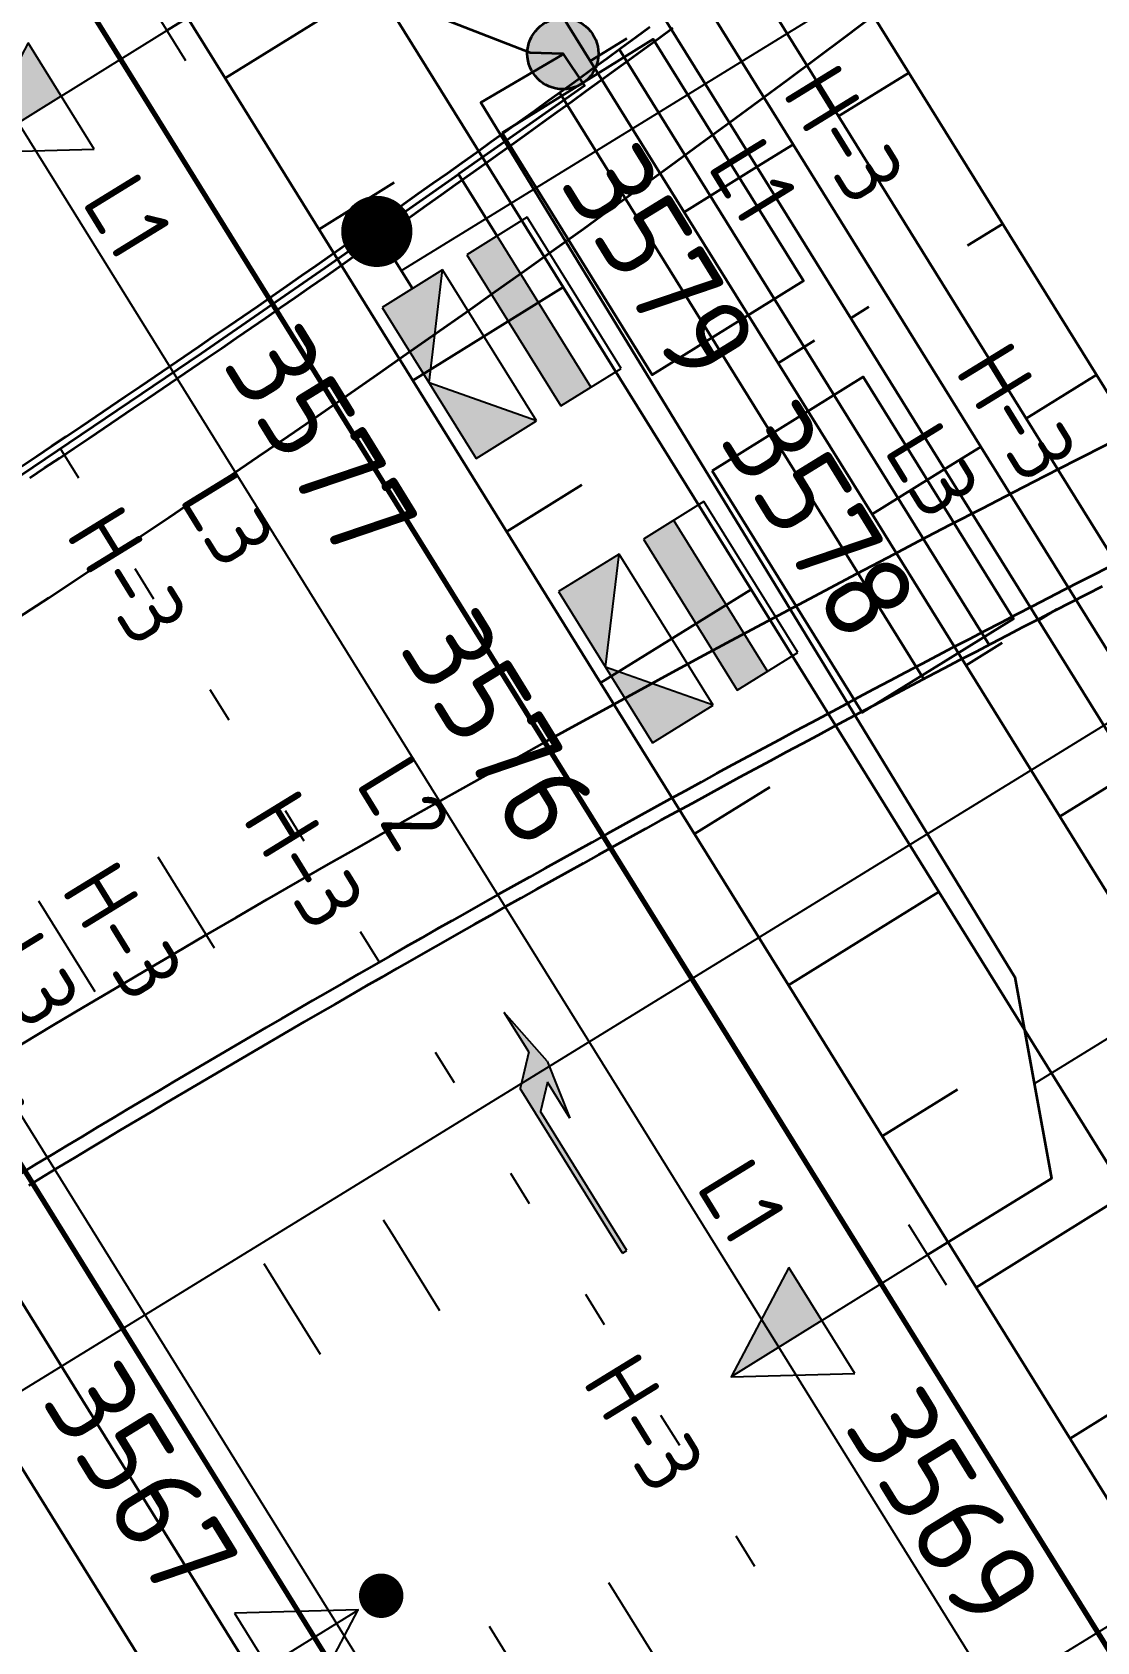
# Model space of a CAD drawing. Header units: metres. Extents: x 134219 to 139080, y 438661 to 444352.
# Drawn here: x 136393.18 to 136423.09, y 441627.56 to 441672.8 of the extents above; entities that cross this region are included whole.
import ezdxf
from ezdxf.enums import TextEntityAlignment as Align

# ---------------------------------------------------------------- set-up
doc = ezdxf.new("R2010")
doc.units = ezdxf.units.M
doc.linetypes.add('13strp', pattern=[4, 1, -3])
doc.linetypes.add('39strp', pattern=[12, 3, -9])
for name, color, linetype, lineweight in [('N-WE-KL-ET-T18', 1, 'Continuous', 18), ('N-WE-KL-ET-T25', 7, 'Continuous', 25), ('N-WE-KL-ET_LS_HULPSTUK_MOF-G', 10, 'Continuous', 35), ('N-WE-KL-ET_LS_OV_ARMATUUR-S', 7, 'Continuous', 25), ('N-WE-KL-ET_LS_OV_ARMATUUR-T18', 1, 'Continuous', 25), ('N-WE-KL-ET_LS_OV_KABEL-G', 10, 'KL-LS-OV-N', 35), ('N-WE-KL-ET_LS_OV_KABEL-T25', 7, 'Continuous', 25), ('Utd-geleiderail-nw', 8, 'glm a2ee v014$0$f2m40080', 35), ('Utd-ondergr-nw', 8, '13strp', 35)]:
    doc.layers.add(name, color=color, linetype=linetype, lineweight=lineweight)
doc.layers.add('N-WE-KL-ET_LS_OV_ARMATUUR-T25', color=2, linetype='Continuous')
doc.layers.add('Utd-weg-nw', color=8, linetype='Continuous')
doc.styles.add('ISO18', font='NLCS-ISO.ttf')
doc.styles.add('ISO25', font='NLCS-ISO.ttf')
doc.styles.add('NLCS-ISO', font='NLCS-ISO.ttf')
doc.linetypes.add('glm a2ee v014$0$f2m40080', pattern='A,2,-1,[160,RTW.shx,S=0.5,R=0,X=0,Y=0],-1', length=4)
doc.linetypes.add('KL-LS-OV-N', pattern='A,4,-1,[103,NLCS.SHX,S=0.75,R=0,X=0,Y=0],-1,4,-1.5,["0V",Standard,S=1,R=0,X=0,Y=-0.5],-3', length=14.5)

# ---------------------------------------------------------------- blocks, each defined once
blk = doc.blocks.new('SKL-ET_OV_ARMATUUR_HD_NATRIUM_2x100W-SO (1)')
for points in [[(-3.493, -1.757), (-6.493, 0), (-3.493, 1.757)], [(-3.493, 1.757), (-3.493, -1.757)], [(3.493, -1.757), (6.493, 0), (3.493, 1.757)], [(3.493, 1.757), (3.493, -1.757)], [(0, 1), (0, -1)], [(-3.493, 0), (-6.5, 0)], [(-3.493, 0), (0, 0)], [(3.493, 0), (0, 0)], [(3.493, 0), (6.5, 0)]]:
    blk.add_lwpolyline(points)
at = {"const_width": 0.625}
for points in [[(-6.938, 0, -1), (-7.562, 0, -1)], [(6.938, 0, 1), (7.562, 0, 1)]]:
    blk.add_lwpolyline(points, format="xyb", close=True, dxfattribs=at)
at = {"layer": 'N-WE-KL-ET_LS_OV_ARMATUUR-T18', "style": 'NLCS-ISO', "flags": 1}
for tag, p in [('TYPE_ARMATUUR', (3.075, -6.821)), ('VERMOGEN_LAMP', (3.075, -10.606)), ('SPIEGELSTAND', (3.075, -14.39)), ('HOOGTE_LICHTMAST', (3.075, -18.175)), ('UITLEGGERHOEK', (3.075, -21.959)), ('TYPE_LICHTMAST', (3.075, -25.744)), ('BOTSVRIENDELIJK', (3.075, -29.528)), ('POSITIE_LICHTMAST', (3.075, -33.313)), ('KABELAANSLUITNG', (3.075, -37.097)), ('VOEDINGSPUNT', (3.075, -48.451))]:
    blk.add_attdef(tag, p, '', height=1.8, dxfattribs=at)
at = {"layer": 'N-WE-KL-ET_LS_OV_ARMATUUR-T18', "style": 'NLCS-ISO'}
for tag, p in [('FASE-AANSLUITING_1', (3.075, -40.882)), ('FASE-AANSLUITING_2', (3.075, -44.666)), ('GROEPSNUMMER', (3.075, -52.235))]:
    blk.add_attdef(tag, p, '', height=1.8, dxfattribs=at)
at = {"layer": 'N-WE-KL-ET_LS_OV_ARMATUUR-T25', "style": 'NLCS-ISO'}
for tag, p, height in [('MASTNUMMER', (3.075, 7.391), 2.5), ('TYPE_SYMBOOL', (3.075, 3.606), 2.25)]:
    blk.add_attdef(tag, p, '', height=height, dxfattribs=at)
blk = doc.blocks.new('SKL-ET_OV_ARMATUUR_SPECIAAL_1x70W-SO')
for points in [[(-2.5, -2), (0, 0), (-2.5, 0)], [(0, 0), (2.5, -2), (2.5, 0)]]:
    blk.add_hatch(color=256).paths.add_polyline_path(points)
for p, q in [((-2.5, 0), (-2.5, -2)), ((2.5, 0), (-2.5, 0)), ((-2.5, -2), (0, 0)), ((0, 0), (2.5, -2)), ((2.5, -2), (2.5, 0)), ((-2.5, -2), (2.5, -2))]:
    blk.add_line(p, q)
at = {"layer": 'N-WE-KL-ET_LS_OV_ARMATUUR-T18', "style": 'ISO18', "flags": 1}
for tag, p in [('TYPE_ARMATUUR', (0, -8.681)), ('VERMOGEN_LAMP', (0, -12.465)), ('SPIEGELSTAND', (0, -16.25)), ('POSITIE_ARMATUUR', (0, -20.034)), ('KABELAANSLUITNG', (0, -23.819)), ('VOEDINGSPUNT', (0, -31.388))]:
    blk.add_attdef(tag, p, '', height=1.8, dxfattribs=at)
at = {"layer": 'N-WE-KL-ET_LS_OV_ARMATUUR-T18', "style": 'ISO18'}
for tag, p in [('FASE-AANSLUITING_1', (0, -27.603)), ('GROEPSNUMMER', (0, -35.172))]:
    blk.add_attdef(tag, p, '', height=1.8, dxfattribs=at)
at = {"layer": 'N-WE-KL-ET_LS_OV_ARMATUUR-T25', "style": 'ISO25'}
for tag, p, height in [('MASTNUMMER', (0, 6.36), 2.5), ('TYPE_SYMBOOL', (0, 2.575), 2.25)]:
    blk.add_attdef(tag, p, '', height=height, dxfattribs=at)
blk = doc.blocks.new('SKL-ET_OV_ARMATUUR_SPECIAAL_1x70W-SO (2)')
blk.add_hatch(color=256).paths.add_polyline_path([(-2.5, -1), (-2.5, -2), (2.5, -2), (2.5, -1)])
for p, q in [((-2.5, 0), (-2.5, -2)), ((2.5, 0), (-2.5, 0)), ((2.5, -2), (2.5, 0)), ((-2.5, -1), (2.5, -1)), ((-2.5, -2), (2.5, -2))]:
    blk.add_line(p, q)
at = {"layer": 'N-WE-KL-ET_LS_OV_ARMATUUR-T18', "style": 'ISO18', "flags": 1}
for tag, p in [('TYPE_ARMATUUR', (0, -8.681)), ('VERMOGEN_LAMP', (0, -12.465)), ('SPIEGELSTAND', (0, -16.25)), ('POSITIE_ARMATUUR', (0, -20.034)), ('KABELAANSLUITNG', (0, -23.819)), ('VOEDINGSPUNT', (0, -31.388))]:
    blk.add_attdef(tag, p, '', height=1.8, dxfattribs=at)
at = {"layer": 'N-WE-KL-ET_LS_OV_ARMATUUR-T18', "style": 'ISO18'}
for tag, p in [('FASE-AANSLUITING_1', (0, -27.603)), ('GROEPSNUMMER', (0, -35.172))]:
    blk.add_attdef(tag, p, '', height=1.8, dxfattribs=at)
at = {"layer": 'N-WE-KL-ET_LS_OV_ARMATUUR-T25', "style": 'ISO25'}
for tag, p, height in [('MASTNUMMER', (0, 6.36), 2.5), ('TYPE_SYMBOOL', (0, 2.575), 2.25)]:
    blk.add_attdef(tag, p, '', height=height, dxfattribs=at)
blk = doc.blocks.new('SKL-ET_OV_ARMATUUR_HD_NATRIUM_1x150W-SO (5)')
for points in [[(3.493, -1.757), (6.493, 0), (3.493, 1.757)], [(3.493, 1.757), (3.493, -1.757)], [(0, 1), (0, -1)], [(3.493, 0), (0, 0)], [(3.493, 0), (6.493, 0)]]:
    blk.add_lwpolyline(points)
blk.add_solid([(3.493, 0), (3.493, -1.757), (6.493, 0)])
at = {"layer": 'N-WE-KL-ET-T18', "linetype": 'ByBlock', "style": 'NLCS-ISO'}
blk.add_attdef('GROEPSNUMMER', text='', height=1.8, dxfattribs=at).set_placement((-2, -4), align=Align.RIGHT)
blk.add_attdef('FASE-AANSLUITING', (10, -4), '', height=1.8, dxfattribs=at)
at = {"layer": 'N-WE-KL-ET-T18', "linetype": 'ByBlock', "style": 'NLCS-ISO', "flags": 1}
for tag, p in [('TYPE_ARMATUUR', (7.765, -13.456)), ('TYPE_FABRIKAAT', (7.765, -17.24)), ('VERMOGEN_LAMP', (7.765, -21.025)), ('SPIEGELSTAND', (7.765, -24.809)), ('HOOGTE_LICHTMAST', (7.765, -28.594)), ('UITLEGGERHOEK', (7.765, -32.378)), ('TYPE_LICHTMAST', (7.765, -36.163)), ('BOTSVRIENDELIJK', (7.765, -39.947)), ('POSITIE_LICHTMAST', (7.765, -43.732)), ('KABELAANSLUITING', (7.765, -47.516)), ('VOEDINGSPUNT', (7.765, -51.301))]:
    blk.add_attdef(tag, p, '', height=1.8, dxfattribs=at)
at = {"layer": 'N-WE-KL-ET-T25', "linetype": 'ByBlock', "style": 'NLCS-ISO'}
blk.add_attdef('MASTNUMMER', text='', height=2.5, dxfattribs=at).set_placement((4, 4.31), align=Align.MIDDLE)
at = {"layer": 'N-WE-KL-ET-T25', "linetype": 'ByBlock', "style": 'NLCS-ISO', "flags": 1}
blk.add_attdef('TYPE_SYMBOOL', (7.765, -10.056), '', height=2.5, dxfattribs=at)
blk = doc.blocks.new('SKL-ET_HULP_MOF_AFDEKMOF_SO')
at = {"ltscale": 10}
h = blk.add_hatch(color=256, dxfattribs=at)
edge = h.paths.add_edge_path()
edge.add_arc((0, 0), 1, 0, 360)
blk.add_circle((0, 0), 1)
at = {"layer": 'N-WE-KL-ET-T18', "style": 'NLCS-ISO', "flags": 1}
for tag, p in [('OMSCHRIJVING_LEGENDA', (0, -8.431)), ('LOCATIE', (0, -12.215)), ('MASTNUMMER', (0, -16)), ('VAN', (0, -19.784)), ('NAAR', (0, -23.569)), ('AFTAKKING', (0, -27.353)), ('VOEDINGSPUNT', (0, -31.138)), ('GROEPSNUMMER', (0, -34.922)), ('POSITIE_X', (0, -38.707)), ('POSITIE_Y', (0, -42.491)), ('OVERIGE_OPMERKING(EN)_2', (0, -50.06))]:
    blk.add_attdef(tag, p, '', height=1.8, dxfattribs=at)
at = {"layer": 'N-WE-KL-ET-T18', "style": 'NLCS-ISO'}
blk.add_attdef('OVERIGE_OPMERKING(EN)_1', (0, -46.276), '', height=1.8, dxfattribs=at)
at = {"layer": 'N-WE-KL-ET-T25', "style": 'NLCS-ISO'}
blk.add_attdef('SOORT_MOF', (0, 2.715), '', height=2.25, dxfattribs=at)
blk = doc.blocks.new('SKL-ET_HULP_MOF_VERBINDING_AFTAKMOF-SO')
at = {"const_width": 1}
blk.add_lwpolyline([(-0.5, 0, 1), (0.5, 0, 1)], format="xyb", close=True, dxfattribs=at)
blk.add_circle((0, 0), 0.5)
at = {"layer": 'N-WE-KL-ET-T18', "linetype": 'ByBlock', "style": 'NLCS-ISO', "flags": 1}
for tag, p in [('OMSCHRIJVING_LEGENDA', (0, -8.431)), ('LOCATIE', (0, -12.215)), ('MASTNUMMER', (0, -16)), ('VAN', (0, -19.784)), ('NAAR', (0, -23.569)), ('AFTAKKING', (0, -27.353)), ('VOEDINGSPUNT', (0, -31.138)), ('GROEPSNUMMER', (0, -34.922)), ('POSITIE_X', (0, -38.707)), ('POSITIE_Y', (0, -42.491)), ('OVERIGE_OPMERKING(EN)_2', (0, -50.06))]:
    blk.add_attdef(tag, p, '', height=1.8, dxfattribs=at)
at = {"layer": 'N-WE-KL-ET-T18', "linetype": 'ByBlock', "style": 'NLCS-ISO'}
blk.add_attdef('OVERIGE_OPMERKING(EN)_1', (0, -46.276), '', height=1.8, dxfattribs=at)
at = {"layer": 'N-WE-KL-ET-T25', "linetype": 'ByBlock', "style": 'NLCS-ISO'}
blk.add_attdef('SOORT_MOF', text='', height=2.25, dxfattribs=at).set_placement((0, 3), align=Align.MIDDLE)
blk = doc.blocks.new('Dwm A2 aanvulling$0$pijlre_750')
blk.add_hatch(color=256).paths.add_polyline_path([(5.196, -0.375), (4, -0.375), (5.7, -0.675), (7.5, -0.375), (6.2, -0.375), (5.45, 0.375), (0, 0.375), (0, 0.225), (4.596, 0.225)])
for p, q in [((0, 0.375), (5.45, 0.375)), ((0, 0.375), (0, 0.225)), ((0, 0.225), (4.596, 0.225)), ((5.196, -0.375), (4.596, 0.225)), ((6.2, -0.375), (5.45, 0.375)), ((4, -0.375), (5.196, -0.375)), ((5.7, -0.675), (4, -0.375)), ((5.7, -0.675), (7.5, -0.375)), ((6.2, -0.375), (7.5, -0.375))]:
    blk.add_line(p, q)

msp = doc.modelspace()

# ---------------------------------------------------------------- linework, layer by layer
at = {"layer": 'N-WE-KL-ET_LS_OV_KABEL-G', "flags": 128}
for points, elevation in [([(136162.613, 442002.111), (136165.693, 441998.742), (136174.896, 441983.477), (136176.706, 441981.105), (136181.589, 441973.663), (136184.585, 441967.456), (136188.784, 441960.71), (136192.635, 441954.446), (136199.51, 441943.645), (136222.509, 441906.504), (136230.966, 441893.243), (136234.117, 441888.114), (136268.097, 441833.116), (136285.705, 441804.005), (136290.789, 441797.091), (136295.133, 441789.697), (136293.939, 441789.195), (136294.117, 441788.953), (136295.324, 441789.611), (136303.983, 441775.532), (136336.82, 441722.332), (136363.804, 441679.24), (136399.169, 441622.33), (136403.268, 441615.796), (136413.748, 441598.55), (136420.318, 441587.9), (136427.57, 441576.204), (136430.339, 441572.289), (136434.534, 441565.588), (136435.405, 441563.372), (136441.885, 441553.273), (136443.382, 441550.798), (136471.368, 441504.66), (136474.152, 441501.391), (136475.87, 441497.596), (136506.127, 441448.9), (136508.21, 441446.552), (136509.739, 441443.255), (136521.711, 441423.808), (136528.279, 441414.185), (136543.281, 441389.78), (136550.421, 441377.567)], 2.059), ([(136396.966, 441672.844), (136400.285, 441674.904), (136407.165, 441672.224), (136408.088, 441672.193), (136408.699, 441671.292), (136405.157, 441668.808)], 0.882), ([(136408.065, 441672.162), (136405.786, 441670.822), (136420.78, 441646.239), (136421.81, 441640.576), (136418.332, 441638.432)], 0.739), ([(136354.608, 441639.286), (136352.417, 441638.015), (136352.686, 441637.573), (136353.266, 441636.609), (136356.205, 441638.225), (136357.659, 441639.006), (136362.919, 441641.926), (136367.311, 441644.435), (136371.062, 441646.641), (136376.746, 441650.051), (136384.678, 441654.995), (136388.411, 441657.414), (136392.532, 441660.122), (136397.94, 441663.773), (136401.405, 441666.174), (136405.157, 441668.808), (136406.238, 441667.066)], 0.574)]:
    msp.add_lwpolyline(points, dxfattribs=dict(at, elevation=elevation))
msp.add_lwpolyline([(136403.859, 441665.589), (136402.861, 441667.197)], dxfattribs=at)
at = {"layer": 'N-WE-KL-ET_LS_OV_KABEL-T25'}
for p, q in [((136475.887, 441710.597), (136403.548, 441666.092)), ((136476.199, 441685.87), (136391.904, 441634.01)), ((136465.738, 441670.566), (136421.325, 441643.242)), ((136466.514, 441654.525), (136403.349, 441615.664))]:
    msp.add_line(p, q, dxfattribs=at)
at = {"layer": 'Utd-geleiderail-nw', "linetype": 'Continuous', "flags": 128}
msp.add_lwpolyline([(136379.876, 441658.055), (136384.334, 441650.875), (136389.609, 441642.379), (136394.884, 441633.884), (136400.159, 441625.388), (136401.152, 441623.788)], dxfattribs=at)
at = {"layer": 'Utd-ondergr-nw', "linetype": 'Continuous'}
for p, q in [((136409.67, 441672.316), (136420.063, 441655.578)), ((136407.991, 441671.096), (136418.224, 441654.615))]:
    msp.add_line(p, q, dxfattribs=at)
at = {"layer": 'Utd-ondergr-nw', "linetype": 'Continuous', "flags": 128}
for points in [[(136317.563, 441797.75), (136322.838, 441789.254), (136328.113, 441780.759), (136333.388, 441772.263), (136338.663, 441763.767), (136343.938, 441755.272), (136349.213, 441746.776), (136354.488, 441738.281), (136359.763, 441729.785), (136365.038, 441721.29), (136370.313, 441712.794), (136375.587, 441704.298), (136380.862, 441695.803), (136386.137, 441687.307), (136391.412, 441678.812), (136396.687, 441670.316), (136401.962, 441661.82), (136407.237, 441653.325), (136412.512, 441644.829), (136417.787, 441636.334), (136423.062, 441627.838), (136428.337, 441619.342), (136433.612, 441610.847), (136438.887, 441602.351)], [(136317.623, 441797.787), (136322.898, 441789.291), (136328.173, 441780.796), (136333.447, 441772.3), (136338.722, 441763.804), (136343.997, 441755.309), (136349.272, 441746.813), (136354.547, 441738.318), (136359.822, 441729.822), (136365.097, 441721.326), (136370.372, 441712.831), (136375.647, 441704.335), (136380.922, 441695.84), (136386.197, 441687.344), (136391.472, 441678.849), (136396.747, 441670.353), (136402.022, 441661.857), (136407.297, 441653.362), (136412.571, 441644.866), (136417.846, 441636.371), (136423.121, 441627.875), (136428.396, 441619.379), (136433.671, 441610.884), (136438.946, 441602.388)], [(136324.75, 441790.441), (136330.025, 441781.946), (136335.299, 441773.45), (136340.574, 441764.954), (136345.849, 441756.459), (136351.124, 441747.963), (136356.399, 441739.468), (136361.674, 441730.972), (136366.949, 441722.476), (136372.224, 441713.981), (136377.499, 441705.485), (136382.774, 441696.99), (136388.049, 441688.494), (136393.324, 441679.998), (136398.599, 441671.503), (136403.874, 441663.007), (136409.149, 441654.512), (136414.424, 441646.016), (136419.698, 441637.52), (136424.973, 441629.025), (136430.248, 441620.529), (136435.523, 441612.034), (136440.798, 441603.538)], [(136394.732, 441704.414), (136400.006, 441695.919), (136405.281, 441687.423), (136410.556, 441678.927), (136415.831, 441670.432), (136421.106, 441661.936), (136426.381, 441653.441), (136431.656, 441644.945), (136436.931, 441636.449), (136442.206, 441627.954), (136447.481, 441619.458), (136452.756, 441610.963)], [(136393.457, 441703.623), (136398.732, 441695.127), (136404.007, 441686.632), (136409.282, 441678.136), (136414.557, 441669.641), (136419.832, 441661.145), (136425.107, 441652.649), (136430.382, 441644.154), (136435.657, 441635.658), (136440.932, 441627.163), (136446.207, 441618.667), (136451.481, 441610.171)], [(136354.366, 441702.893), (136359.641, 441694.397), (136364.916, 441685.902), (136370.191, 441677.406), (136375.466, 441668.911), (136380.741, 441660.415), (136386.016, 441651.919), (136391.291, 441643.424), (136396.566, 441634.928), (136401.841, 441626.433), (136407.116, 441617.937), (136412.391, 441609.441), (136417.666, 441600.946), (136422.94, 441592.45)], [(136354.426, 441702.93), (136359.701, 441694.434), (136364.976, 441685.939), (136370.251, 441677.443), (136375.526, 441668.947), (136380.8, 441660.452), (136386.075, 441651.956), (136391.35, 441643.461), (136396.625, 441634.965), (136401.9, 441626.47), (136407.175, 441617.974), (136412.45, 441609.478), (136417.725, 441600.983), (136423, 441592.487)], [(136392.438, 441702.99), (136397.713, 441694.494), (136402.988, 441685.999), (136408.263, 441677.503), (136413.538, 441669.008), (136418.812, 441660.512), (136424.087, 441652.016), (136429.362, 441643.521), (136434.637, 441635.025), (136439.912, 441626.53), (136445.187, 441618.034), (136450.462, 441609.538)], [(136390.399, 441701.724), (136395.674, 441693.228), (136400.949, 441684.733), (136406.224, 441676.237), (136411.499, 441667.742), (136416.774, 441659.246), (136422.048, 441650.75), (136427.323, 441642.255), (136432.598, 441633.759), (136437.873, 441625.264), (136443.148, 441616.768), (136448.423, 441608.272)], [(136387.001, 441699.614), (136392.276, 441691.118), (136397.55, 441682.623), (136402.825, 441674.127), (136408.1, 441665.632), (136413.375, 441657.136), (136418.65, 441648.64), (136423.925, 441640.145), (136429.2, 441631.649), (136434.475, 441623.154), (136439.75, 441614.658), (136445.025, 441606.163)], [(136400.336, 441699.795), (136401.982, 441697.145), (136407.257, 441688.649), (136412.531, 441680.154), (136417.806, 441671.658), (136423.081, 441663.163), (136428.356, 441654.667), (136433.21, 441646.85)], [(136402.825, 441674.127), (136398.599, 441671.503)], [(136409.881, 441672.622), (136408.861, 441671.989)], [(136415.831, 441670.432), (136417.806, 441671.658)], [(136414.557, 441669.641), (136413.538, 441669.008)], [(136413.538, 441669.008), (136411.499, 441667.742)], [(136403.35, 441668.567), (136401.236, 441667.255)], [(136419.456, 441666.797), (136420.444, 441667.41)], [(136408.1, 441665.632), (136403.874, 441663.007)], [(136416.685, 441665.076), (136416.175, 441664.76)], [(136415.156, 441664.127), (136414.136, 441663.494)], [(136421.106, 441661.936), (136423.081, 441663.163)], [(136419.832, 441661.145), (136418.812, 441660.512)], [(136418.812, 441660.512), (136416.774, 441659.246)], [(136408.624, 441660.072), (136406.511, 441658.759)], [(136413.375, 441657.136), (136409.149, 441654.512)], [(136421.96, 441656.581), (136421.45, 441656.264)], [(136420.43, 441655.631), (136419.411, 441654.998)], [(136424.087, 441652.016), (136422.048, 441650.75)], [(136413.899, 441651.576), (136411.786, 441650.264)], [(136418.65, 441648.64), (136414.424, 441646.016)], [(136419.174, 441643.08), (136417.061, 441641.768)], [(136423.925, 441640.145), (136419.698, 441637.52)], [(136424.449, 441634.585), (136422.336, 441633.273)]]:
    msp.add_lwpolyline(points, dxfattribs=at)
at = {"layer": 'Utd-ondergr-nw'}
for points in [[(136392.89, 441660.602), (136393.306, 441660.88), (136393.721, 441661.159), (136394.137, 441661.437), (136394.552, 441661.716), (136394.967, 441661.996), (136395.382, 441662.276), (136395.796, 441662.556), (136396.211, 441662.837), (136396.624, 441663.118), (136397.038, 441663.4), (136397.451, 441663.682), (136397.864, 441663.965), (136398.277, 441664.248), (136398.69, 441664.532), (136399.102, 441664.816), (136399.514, 441665.1), (136399.926, 441665.385), (136400.337, 441665.67), (136400.749, 441665.955), (136401.161, 441666.239), (136401.569, 441666.529), (136401.978, 441666.818), (136402.39, 441667.103), (136402.801, 441667.389), (136403.213, 441667.674), (136403.618, 441667.969), (136404.027, 441668.258), (136404.436, 441668.548), (136404.844, 441668.837), (136405.252, 441669.128), (136405.66, 441669.419), (136406.068, 441669.711), (136406.475, 441670.003), (136406.882, 441670.295), (136407.288, 441670.588), (136407.695, 441670.882), (136408.101, 441671.175), (136408.507, 441671.469), (136408.913, 441671.764), (136409.318, 441672.059), (136409.723, 441672.355), (136410.134, 441672.654), (136410.533, 441672.946)], [(136393.112, 441660.269), (136393.528, 441660.548), (136393.944, 441660.826), (136394.36, 441661.105), (136394.776, 441661.385), (136395.191, 441661.664), (136395.606, 441661.944), (136396.021, 441662.225), (136396.435, 441662.506), (136396.85, 441662.788), (136397.263, 441663.07), (136397.677, 441663.352), (136398.09, 441663.635), (136398.504, 441663.918), (136398.917, 441664.202), (136399.329, 441664.486), (136399.741, 441664.771), (136400.153, 441665.056), (136400.565, 441665.341), (136400.976, 441665.626), (136401.39, 441665.912), (136401.8, 441666.202), (136402.208, 441666.49), (136402.618, 441666.775), (136403.029, 441667.06), (136403.444, 441667.348), (136403.851, 441667.643), (136404.258, 441667.931), (136404.667, 441668.221), (136405.076, 441668.511), (136405.485, 441668.803), (136405.892, 441669.094), (136406.301, 441669.385), (136406.708, 441669.678), (136407.115, 441669.971), (136407.522, 441670.264), (136407.929, 441670.557), (136408.336, 441670.851), (136408.742, 441671.146), (136409.148, 441671.44), (136409.554, 441671.736), (136409.959, 441672.032), (136410.369, 441672.331), (136410.77, 441672.623), (136411.174, 441672.922)], [(136423.505, 441657.804), (136423.059, 441657.576), (136422.61, 441657.348), (136422.169, 441657.121), (136421.718, 441656.887), (136421.273, 441656.657), (136420.826, 441656.428), (136420.386, 441656.198), (136419.936, 441655.963), (136419.491, 441655.731), (136419.046, 441655.499), (136418.602, 441655.265), (136418.158, 441655.032), (136417.714, 441654.798), (136417.271, 441654.563), (136416.827, 441654.329), (136416.385, 441654.093), (136415.942, 441653.858), (136415.499, 441653.621), (136415.058, 441653.385), (136414.615, 441653.148), (136414.174, 441652.91), (136413.733, 441652.672), (136413.294, 441652.435), (136412.848, 441652.202), (136412.406, 441651.957), (136411.968, 441651.715), (136411.532, 441651.474), (136411.093, 441651.236), (136410.65, 441650.997), (136410.211, 441650.754), (136409.773, 441650.511), (136409.335, 441650.268), (136408.897, 441650.026), (136408.459, 441649.782), (136408.021, 441649.539), (136407.583, 441649.295), (136407.146, 441649.05), (136406.71, 441648.805), (136406.273, 441648.559), (136405.837, 441648.313), (136405.4, 441648.067), (136404.965, 441647.82), (136404.529, 441647.573), (136404.094, 441647.325), (136403.659, 441647.077), (136403.224, 441646.829), (136402.79, 441646.579), (136402.356, 441646.33), (136401.922, 441646.08), (136401.489, 441645.829), (136401.056, 441645.579), (136400.622, 441645.328), (136400.189, 441645.075), (136399.757, 441644.823), (136399.325, 441644.571), (136398.893, 441644.317), (136398.462, 441644.064), (136398.03, 441643.81), (136397.599, 441643.556), (136397.168, 441643.301), (136396.738, 441643.045), (136396.308, 441642.79), (136395.878, 441642.534), (136395.448, 441642.277), (136395.018, 441642.02), (136394.589, 441641.762), (136394.16, 441641.504), (136393.732, 441641.246), (136393.304, 441640.987), (136392.876, 441640.728)], [(136423.24, 441657.22), (136422.793, 441656.992), (136422.353, 441656.765), (136421.901, 441656.532), (136421.456, 441656.302), (136421.01, 441656.072), (136420.571, 441655.844), (136420.121, 441655.608), (136419.676, 441655.376), (136419.232, 441655.145), (136418.788, 441654.911), (136418.344, 441654.678), (136417.901, 441654.444), (136417.458, 441654.21), (136417.015, 441653.975), (136416.572, 441653.74), (136416.13, 441653.505), (136415.688, 441653.269), (136415.246, 441653.032), (136414.805, 441652.796), (136414.364, 441652.558), (136413.923, 441652.32), (136413.482, 441652.082), (136413.038, 441651.849), (136412.6, 441651.607), (136412.162, 441651.365), (136411.724, 441651.123), (136411.283, 441650.885), (136410.842, 441650.646), (136410.404, 441650.404), (136409.967, 441650.161), (136409.529, 441649.918), (136409.091, 441649.676), (136408.653, 441649.433), (136408.216, 441649.189), (136407.778, 441648.946), (136407.342, 441648.701), (136406.905, 441648.456), (136406.469, 441648.211), (136406.033, 441647.965), (136405.597, 441647.719), (136405.162, 441647.472), (136404.727, 441647.225), (136404.292, 441646.977), (136403.858, 441646.729), (136403.423, 441646.482), (136402.989, 441646.232), (136402.556, 441645.983), (136402.122, 441645.734), (136401.689, 441645.483), (136401.256, 441645.232), (136400.823, 441644.982), (136400.391, 441644.73), (136399.959, 441644.478), (136399.527, 441644.225), (136399.096, 441643.972), (136398.664, 441643.719), (136398.233, 441643.465), (136397.803, 441643.211), (136397.372, 441642.957), (136396.942, 441642.702), (136396.512, 441642.446), (136396.082, 441642.19), (136395.653, 441641.934), (136395.224, 441641.677), (136394.795, 441641.419), (136394.367, 441641.162), (136393.939, 441640.904), (136393.511, 441640.645), (136393.083, 441640.386)]]:
    msp.add_lwpolyline(points, dxfattribs=at)
at = {"layer": 'Utd-ondergr-nw', "linetype": 'Continuous'}
for points in [[(136406.38, 441669.966), (136410.628, 441672.604), (136414.848, 441665.807), (136410.6, 441663.17)], [(136412.277, 441660.468), (136416.525, 441663.106), (136420.745, 441656.309), (136416.497, 441653.672)]]:
    msp.add_lwpolyline(points, close=True, dxfattribs=at)
for centre, start, end in [((136128.802, 442056.547), 294.07761, 309.59491), ((136639.873, 441233.437), 114.22163, 129.45088)]:
    msp.add_arc(centre, 479.434, start, end, dxfattribs=at)
at = {"layer": 'Utd-weg-nw', "linetype": '13strp', "flags": 128}
msp.add_lwpolyline([(136134.427, 442079.1), (136137.395, 442074.32), (136142.67, 442065.824), (136147.945, 442057.328), (136153.22, 442048.833), (136158.494, 442040.337), (136163.769, 442031.842), (136169.044, 442023.346), (136174.319, 442014.85), (136179.594, 442006.355), (136184.869, 441997.859), (136190.144, 441989.364), (136195.419, 441980.868), (136200.694, 441972.372), (136205.969, 441963.877), (136211.244, 441955.381), (136216.519, 441946.886), (136221.794, 441938.39), (136227.069, 441929.895), (136232.344, 441921.399), (136237.618, 441912.903), (136242.893, 441904.408), (136248.168, 441895.912), (136253.443, 441887.417), (136258.718, 441878.921), (136263.993, 441870.425), (136269.268, 441861.93), (136274.543, 441853.434), (136279.818, 441844.939), (136285.093, 441836.443), (136290.368, 441827.947), (136295.643, 441819.452), (136300.918, 441810.956), (136306.193, 441802.461), (136311.468, 441793.965), (136316.743, 441785.469), (136322.017, 441776.974), (136327.292, 441768.478), (136332.567, 441759.983), (136337.842, 441751.487), (136343.117, 441742.992), (136348.392, 441734.496), (136353.667, 441726), (136358.942, 441717.505), (136364.217, 441709.009), (136369.492, 441700.514), (136374.767, 441692.018), (136380.042, 441683.522), (136385.317, 441675.027), (136390.592, 441666.531), (136395.867, 441658.036), (136401.141, 441649.54), (136406.416, 441641.044), (136411.691, 441632.549), (136416.966, 441624.053), (136422.241, 441615.558), (136427.516, 441607.062), (136432.791, 441598.567)], dxfattribs=at)
at = {"layer": 'Utd-weg-nw', "linetype": '39strp', "flags": 128}
for points in [[(136130.854, 442077.793), (136134.23, 442072.355), (136139.505, 442063.859), (136144.78, 442055.363), (136150.055, 442046.868), (136155.33, 442038.372), (136160.605, 442029.877), (136165.88, 442021.381), (136171.155, 442012.886), (136176.43, 442004.39), (136181.705, 441995.894), (136186.979, 441987.399), (136192.254, 441978.903), (136197.529, 441970.408), (136202.804, 441961.912), (136208.079, 441953.416), (136213.354, 441944.921), (136218.629, 441936.425), (136223.904, 441927.93), (136229.179, 441919.434), (136234.454, 441910.938), (136239.729, 441902.443), (136245.004, 441893.947), (136250.279, 441885.452), (136255.554, 441876.956), (136260.829, 441868.46), (136266.103, 441859.965), (136271.378, 441851.469), (136276.653, 441842.974), (136281.928, 441834.478), (136287.203, 441825.983), (136292.478, 441817.487), (136297.753, 441808.991), (136303.028, 441800.496), (136308.303, 441792), (136313.578, 441783.505), (136318.853, 441775.009), (136324.128, 441766.513), (136329.403, 441758.018), (136334.678, 441749.522), (136339.953, 441741.027), (136345.228, 441732.531), (136350.502, 441724.035), (136355.777, 441715.54), (136361.052, 441707.044), (136366.327, 441698.549), (136371.602, 441690.053), (136376.877, 441681.557), (136382.152, 441673.062), (136387.427, 441664.566), (136392.702, 441656.071), (136397.977, 441647.575), (136403.252, 441639.08), (136408.527, 441630.584), (136413.802, 441622.088), (136419.077, 441613.593), (136424.352, 441605.097), (136429.626, 441596.602)], [(136127.496, 442076.564), (136131.257, 442070.508), (136136.532, 442062.013), (136141.807, 442053.517), (136147.081, 442045.022), (136152.356, 442036.526), (136157.631, 442028.03), (136162.906, 442019.535), (136168.181, 442011.039), (136173.456, 442002.544), (136178.731, 441994.048), (136184.006, 441985.553), (136189.281, 441977.057), (136194.556, 441968.561), (136199.831, 441960.066), (136205.106, 441951.57), (136210.381, 441943.075), (136215.656, 441934.579), (136220.931, 441926.083), (136226.205, 441917.588), (136231.48, 441909.092), (136236.755, 441900.597), (136242.03, 441892.101), (136247.305, 441883.605), (136252.58, 441875.11), (136257.855, 441866.614), (136263.13, 441858.119), (136268.405, 441849.623), (136273.68, 441841.127), (136278.955, 441832.632), (136284.23, 441824.136), (136289.505, 441815.641), (136294.78, 441807.145), (136300.055, 441798.65), (136305.33, 441790.154), (136310.604, 441781.658), (136315.879, 441773.163), (136321.154, 441764.667), (136326.429, 441756.172), (136331.704, 441747.676), (136336.979, 441739.18), (136342.254, 441730.685), (136347.529, 441722.189), (136352.804, 441713.694), (136358.079, 441705.198), (136363.354, 441696.702), (136368.629, 441688.207), (136373.904, 441679.711), (136379.179, 441671.216), (136384.454, 441662.72), (136389.728, 441654.224), (136395.003, 441645.729), (136400.278, 441637.233), (136405.553, 441628.738), (136410.828, 441620.242), (136416.103, 441611.747), (136421.378, 441603.251), (136426.653, 441594.755)]]:
    msp.add_lwpolyline(points, dxfattribs=at)
at = {"layer": 'Utd-weg-nw', "linetype": 'Continuous', "flags": 128}
for points in [[(136314.717, 441795.983), (136319.992, 441787.487), (136325.267, 441778.992), (136330.542, 441770.496), (136335.817, 441762), (136341.092, 441753.505), (136346.367, 441745.009), (136351.642, 441736.514), (136356.917, 441728.018), (136362.192, 441719.522), (136367.466, 441711.027), (136372.741, 441702.531), (136378.016, 441694.036), (136383.291, 441685.54), (136388.566, 441677.044), (136393.841, 441668.549), (136399.116, 441660.053), (136404.391, 441651.558), (136409.666, 441643.062), (136414.941, 441634.567), (136420.216, 441626.071), (136425.491, 441617.575), (136430.766, 441609.08), (136436.041, 441600.584)], [(136355.02, 441703.299), (136360.295, 441694.803), (136365.57, 441686.308), (136370.845, 441677.812), (136376.12, 441669.317), (136381.395, 441660.821), (136386.67, 441652.326), (136391.945, 441643.83), (136397.22, 441635.334), (136402.495, 441626.839), (136407.77, 441618.343), (136413.045, 441609.848), (136418.32, 441601.352), (136423.595, 441592.856)]]:
    msp.add_lwpolyline(points, dxfattribs=at)

# ---------------------------------------------------------------- block references
at = {"layer": 'N-WE-KL-ET_LS_HULPSTUK_MOF-G'}
for name, p in [('SKL-ET_HULP_MOF_AFDEKMOF_SO', (136408.088, 441672.193, 0.882)), ('SKL-ET_HULP_MOF_VERBINDING_AFTAKMOF-SO', (136402.861, 441667.197))]:
    msp.add_blockref(name, p, dxfattribs=at)
at = {"layer": 'N-WE-KL-ET_LS_OV_ARMATUUR-S'}
ref = msp.add_blockref('SKL-ET_OV_ARMATUUR_HD_NATRIUM_1x150W-SO (5)', (136396.966, 441672.844), dxfattribs=dict(at, rotation=211.8362581958813))
ref.add_attrib('MASTNUMMER', '3582', (136387.722, 441679.217), dxfattribs={"layer": 'N-WE-KL-ET_LS_OV_ARMATUUR-T25', "height": 2.5, "rotation": 301.6008, "style": 'ISO25'})
ref.add_attrib('FASE-AANSLUITING_1', 'L1', (136394.539, 441668.037), dxfattribs={"layer": 'N-WE-KL-ET_LS_OV_ARMATUUR-T18', "height": 1.8, "rotation": 301.6008, "style": 'ISO18'})
ref.add_attrib('GROEPSNUMMER', 'H-3', (136387.237, 441669.291), dxfattribs={"layer": 'N-WE-KL-ET_LS_OV_ARMATUUR-T18', "height": 1.8, "rotation": 301.6008, "style": 'ISO18'})
ref = msp.add_blockref('SKL-ET_OV_ARMATUUR_SPECIAAL_1x70W-SO (2)', (136408.407, 441665.47), dxfattribs=dict(at, rotation=301.8362581012099))
ref.add_attrib('MASTNUMMER', '3579', (136407.96, 441668.565), dxfattribs={"layer": 'N-WE-KL-ET_LS_OV_ARMATUUR-T25', "height": 2.5, "rotation": 301.6008, "style": 'ISO25'})
ref.add_attrib('FASE-AANSLUITING_1', 'L1', (136412.112, 441669.037), dxfattribs={"layer": 'N-WE-KL-ET_LS_OV_ARMATUUR-T18', "height": 1.8, "rotation": 301.6008, "style": 'ISO18'})
ref.add_attrib('GROEPSNUMMER', 'H-3', (136414.222, 441671.095), dxfattribs={"layer": 'N-WE-KL-ET_LS_OV_ARMATUUR-T18', "height": 1.8, "rotation": 301.6008, "style": 'ISO18'})
ref = msp.add_blockref('SKL-ET_OV_ARMATUUR_SPECIAAL_1x70W-SO', (136404.329, 441662.938), dxfattribs=dict(at, rotation=121.836258093459))
ref.add_attrib('MASTNUMMER', '3577', (136398.483, 441663.482), dxfattribs={"layer": 'N-WE-KL-ET_LS_OV_ARMATUUR-T25', "height": 2.5, "rotation": 301.6008, "style": 'ISO25'})
ref.add_attrib('FASE-AANSLUITING_1', 'L3', (136397.272, 441659.678), dxfattribs={"layer": 'N-WE-KL-ET_LS_OV_ARMATUUR-T18', "height": 1.8, "rotation": 301.6008, "style": 'ISO18'})
ref.add_attrib('GROEPSNUMMER', 'H-3', (136394.09, 441658.69), dxfattribs={"layer": 'N-WE-KL-ET_LS_OV_ARMATUUR-T18', "height": 1.8, "rotation": 301.6008, "style": 'ISO18'})
ref = msp.add_blockref('SKL-ET_OV_ARMATUUR_SPECIAAL_1x70W-SO (2)', (136413.366, 441657.482), dxfattribs=dict(at, rotation=301.8362581012099))
ref.add_attrib('MASTNUMMER', '3578', (136412.442, 441661.348), dxfattribs={"layer": 'N-WE-KL-ET_LS_OV_ARMATUUR-T25', "height": 2.5, "rotation": 301.6008, "style": 'ISO25'})
ref.add_attrib('FASE-AANSLUITING_1', 'L3', (136417.072, 441661.049), dxfattribs={"layer": 'N-WE-KL-ET_LS_OV_ARMATUUR-T18', "height": 1.8, "rotation": 301.6008, "style": 'ISO18'})
ref.add_attrib('GROEPSNUMMER', 'H-3', (136419.071, 441663.285), dxfattribs={"layer": 'N-WE-KL-ET_LS_OV_ARMATUUR-T18', "height": 1.8, "rotation": 301.6008, "style": 'ISO18'})
ref = msp.add_blockref('SKL-ET_OV_ARMATUUR_SPECIAAL_1x70W-SO', (136409.288, 441654.95), dxfattribs=dict(at, rotation=121.836258093459))
ref.add_attrib('MASTNUMMER', '3576', (136403.443, 441655.494), dxfattribs={"layer": 'N-WE-KL-ET_LS_OV_ARMATUUR-T25', "height": 2.5, "rotation": 301.6008, "style": 'ISO25'})
ref.add_attrib('FASE-AANSLUITING_1', 'L2', (136402.231, 441651.69), dxfattribs={"layer": 'N-WE-KL-ET_LS_OV_ARMATUUR-T18', "height": 1.8, "rotation": 301.6008, "style": 'ISO18'})
ref.add_attrib('GROEPSNUMMER', 'H-3', (136399.05, 441650.702), dxfattribs={"layer": 'N-WE-KL-ET_LS_OV_ARMATUUR-T18', "height": 1.8, "rotation": 301.6008, "style": 'ISO18'})
ref = msp.add_blockref('SKL-ET_OV_ARMATUUR_SPECIAAL_1x70W-SO', (136388.513, 441642.817), dxfattribs=dict(at, rotation=301.8362581012099))
ref.add_attrib('MASTNUMMER', '3574', (136387.707, 441646.5), dxfattribs={"layer": 'N-WE-KL-ET_LS_OV_ARMATUUR-T25', "height": 2.5, "rotation": 301.6008, "style": 'ISO25'})
ref.add_attrib('FASE-AANSLUITING_1', 'L3', (136391.804, 441646.728), dxfattribs={"layer": 'N-WE-KL-ET_LS_OV_ARMATUUR-T18', "height": 1.8, "rotation": 301.6008, "style": 'ISO18'})
ref.add_attrib('GROEPSNUMMER', 'H-3', (136393.959, 441648.704), dxfattribs={"layer": 'N-WE-KL-ET_LS_OV_ARMATUUR-T18', "height": 1.8, "rotation": 301.6008, "style": 'ISO18'})
ref = msp.add_blockref('SKL-ET_OV_ARMATUUR_HD_NATRIUM_1x150W-SO (5)', (136418.332, 441638.432), dxfattribs=dict(at, rotation=211.8362581958813))
ref.add_attrib('MASTNUMMER', '3569', (136415.944, 441633.615), dxfattribs={"layer": 'N-WE-KL-ET_LS_OV_ARMATUUR-T25', "height": 2.5, "rotation": 301.6008, "style": 'ISO25'})
ref.add_attrib('FASE-AANSLUITING_1', 'L1', (136411.794, 441640.355), dxfattribs={"layer": 'N-WE-KL-ET_LS_OV_ARMATUUR-T18', "height": 1.8, "rotation": 301.6008, "style": 'ISO18'})
ref.add_attrib('GROEPSNUMMER', 'H-3', (136408.604, 441634.879), dxfattribs={"layer": 'N-WE-KL-ET_LS_OV_ARMATUUR-T18', "height": 1.8, "rotation": 301.6008, "style": 'ISO18'})
ref = msp.add_blockref('SKL-ET_OV_ARMATUUR_HD_NATRIUM_2x100W-SO (1)', (136396.825, 441625.028, 1.61), dxfattribs=dict(at, rotation=31.8362521815068))
ref.add_attrib('MASTNUMMER', '3567', (136393.404, 441634.343, 1.61), dxfattribs={"layer": 'N-WE-KL-ET_LS_OV_ARMATUUR-T25', "height": 2.5, "rotation": 301.6008, "style": 'ISO25'})
ref.add_attrib('FASE-AANSLUITING_1', 'L1', (136401.926, 441624.721, 1.61), dxfattribs={"layer": 'N-WE-KL-ET_LS_OV_ARMATUUR-T18', "height": 1.8, "rotation": 301.6008, "style": 'ISO18'})
ref.add_attrib('FASE-AANSLUITING_2', 'L3', (136395.612, 441620.585, 1.61), dxfattribs={"layer": 'N-WE-KL-ET_LS_OV_ARMATUUR-T18', "height": 1.8, "rotation": 301.6008, "style": 'ISO18'})
ref.add_attrib('GROEPSNUMMER', 'H-3', (136386.545, 441621.114, 1.61), dxfattribs={"layer": 'N-WE-KL-ET_LS_OV_ARMATUUR-T18', "height": 1.8, "rotation": 301.6008, "style": 'ISO18'})
at = {"layer": 'Utd-weg-nw', "linetype": 'Continuous', "rotation": 121.8350477341934}
msp.add_blockref('Dwm A2 aanvulling$0$pijlre_750', (136410.079, 441638.678), dxfattribs=at)

doc.saveas('drawing.dxf')
